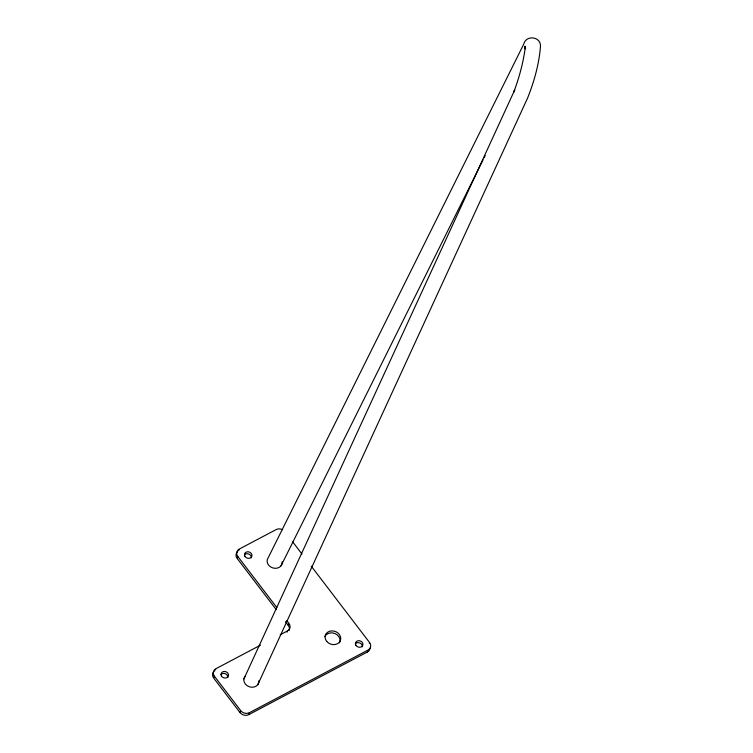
<?xml version="1.0" encoding="UTF-8"?>
<svg xmlns="http://www.w3.org/2000/svg" width="753" height="753" viewBox="0 0 753 753"><rect width="100%" height="100%" fill="white"/><g stroke="black" fill="none" stroke-linecap="round" stroke-linejoin="round"><path stroke-width="1.13" d="M238.861 550.339L239.087 549.69M237.402 557.822L237.844 556.523A6.382 5.375 18.9 0 1 239.313 549.041L276.135 529.585A6.382 5.375 18.9 0 1 282.648 529.773M215.424 670.029L215.65 669.379M213.965 677.512L214.407 676.213A6.382 5.375 18.9 0 1 215.876 668.73L260.491 645.152M370.052 648.098A6.382 5.375 18.9 0 1 367.426 651.966L248.782 714.644A6.382 5.375 18.9 0 1 240.019 712.564L240.461 711.265M248.998 713.995L249.45 712.696L368.095 650.008A6.382 5.375 18.9 0 0 369.563 642.535L311.224 566.134M289.011 630.6A6.382 5.375 18.9 0 0 288.267 625.376L288.71 624.077M287.025 632.2L287.477 630.901A6.382 5.375 18.9 0 0 288.936 623.418L286.808 620.632M369.337 643.184L369.563 642.535M367.426 651.966L367.878 650.658M243.916 678.886L514.741 89.936L513.791 92.073C519.297 77.324 523.514 61.953 525.396 46.3L525.265 48.889L524.926 46.328L525.622 48.267M257.761 684.712L527.505 98.257C534.046 81.908 538.95 64.607 540.419 47.025C541.727 36.812 526.243 34.177 523.712 44.192L268.237 557.672A7.671 6.457 18.9 0 0 272.925 567.96A7.671 6.457 18.9 0 0 282.168 561.785M281.067 565.795L483.078 159.862M484.123 157.763L485.167 155.664M280.21 634.741L287.477 630.901M292.719 541.915L301.972 554.029M237.844 556.523L276.878 607.624M276.21 609.582L237.176 558.472A6.382 5.375 18.9 0 1 236.706 552.768M285.434 621.658L288.267 625.376M214.407 676.213L240.687 710.616A6.382 5.375 18.9 0 0 249.45 712.696M240.019 712.564L213.739 678.161A6.382 5.375 18.9 0 1 214.332 671.252M227.83 677.587L227.18 675.083A3.831 3.228 18.9 0 0 220.949 674.632M237.016 552.325A6.382 5.375 18.9 0 1 237.769 551.563M324.91 636.558A7.972 6.721 18.9 0 1 335.085 633.612A7.972 6.721 18.9 0 1 339.547 642.855M355.36 643.871A3.831 3.228 18.9 0 1 359.887 643.006A3.831 3.228 18.9 0 1 362.24 646.818M244.386 554.952A3.831 3.228 18.9 0 1 248.914 554.086A3.831 3.228 18.9 0 1 251.267 557.898M258.881 680.703A7.671 6.457 18.9 0 1 249.638 686.877A7.671 6.457 18.9 0 1 244.96 676.589M326.764 641.462A7.972 6.721 18.9 0 0 340.215 640.907A7.972 6.721 18.9 0 0 331.715 630.901A7.972 6.721 18.9 0 0 326.764 641.462M221.429 675.94A3.831 3.228 18.9 0 0 227.943 676.825A3.831 3.228 18.9 0 0 224.968 671.497A3.831 3.228 18.9 0 0 221.429 675.94M355.83 645.17A3.831 3.228 18.9 0 0 362.353 646.055A3.831 3.228 18.9 0 0 359.379 640.728A3.831 3.228 18.9 0 0 355.83 645.17M244.866 556.251A3.831 3.228 18.9 0 0 251.38 557.135A3.831 3.228 18.9 0 0 248.405 551.808A3.831 3.228 18.9 0 0 244.866 556.251"/></g></svg>
